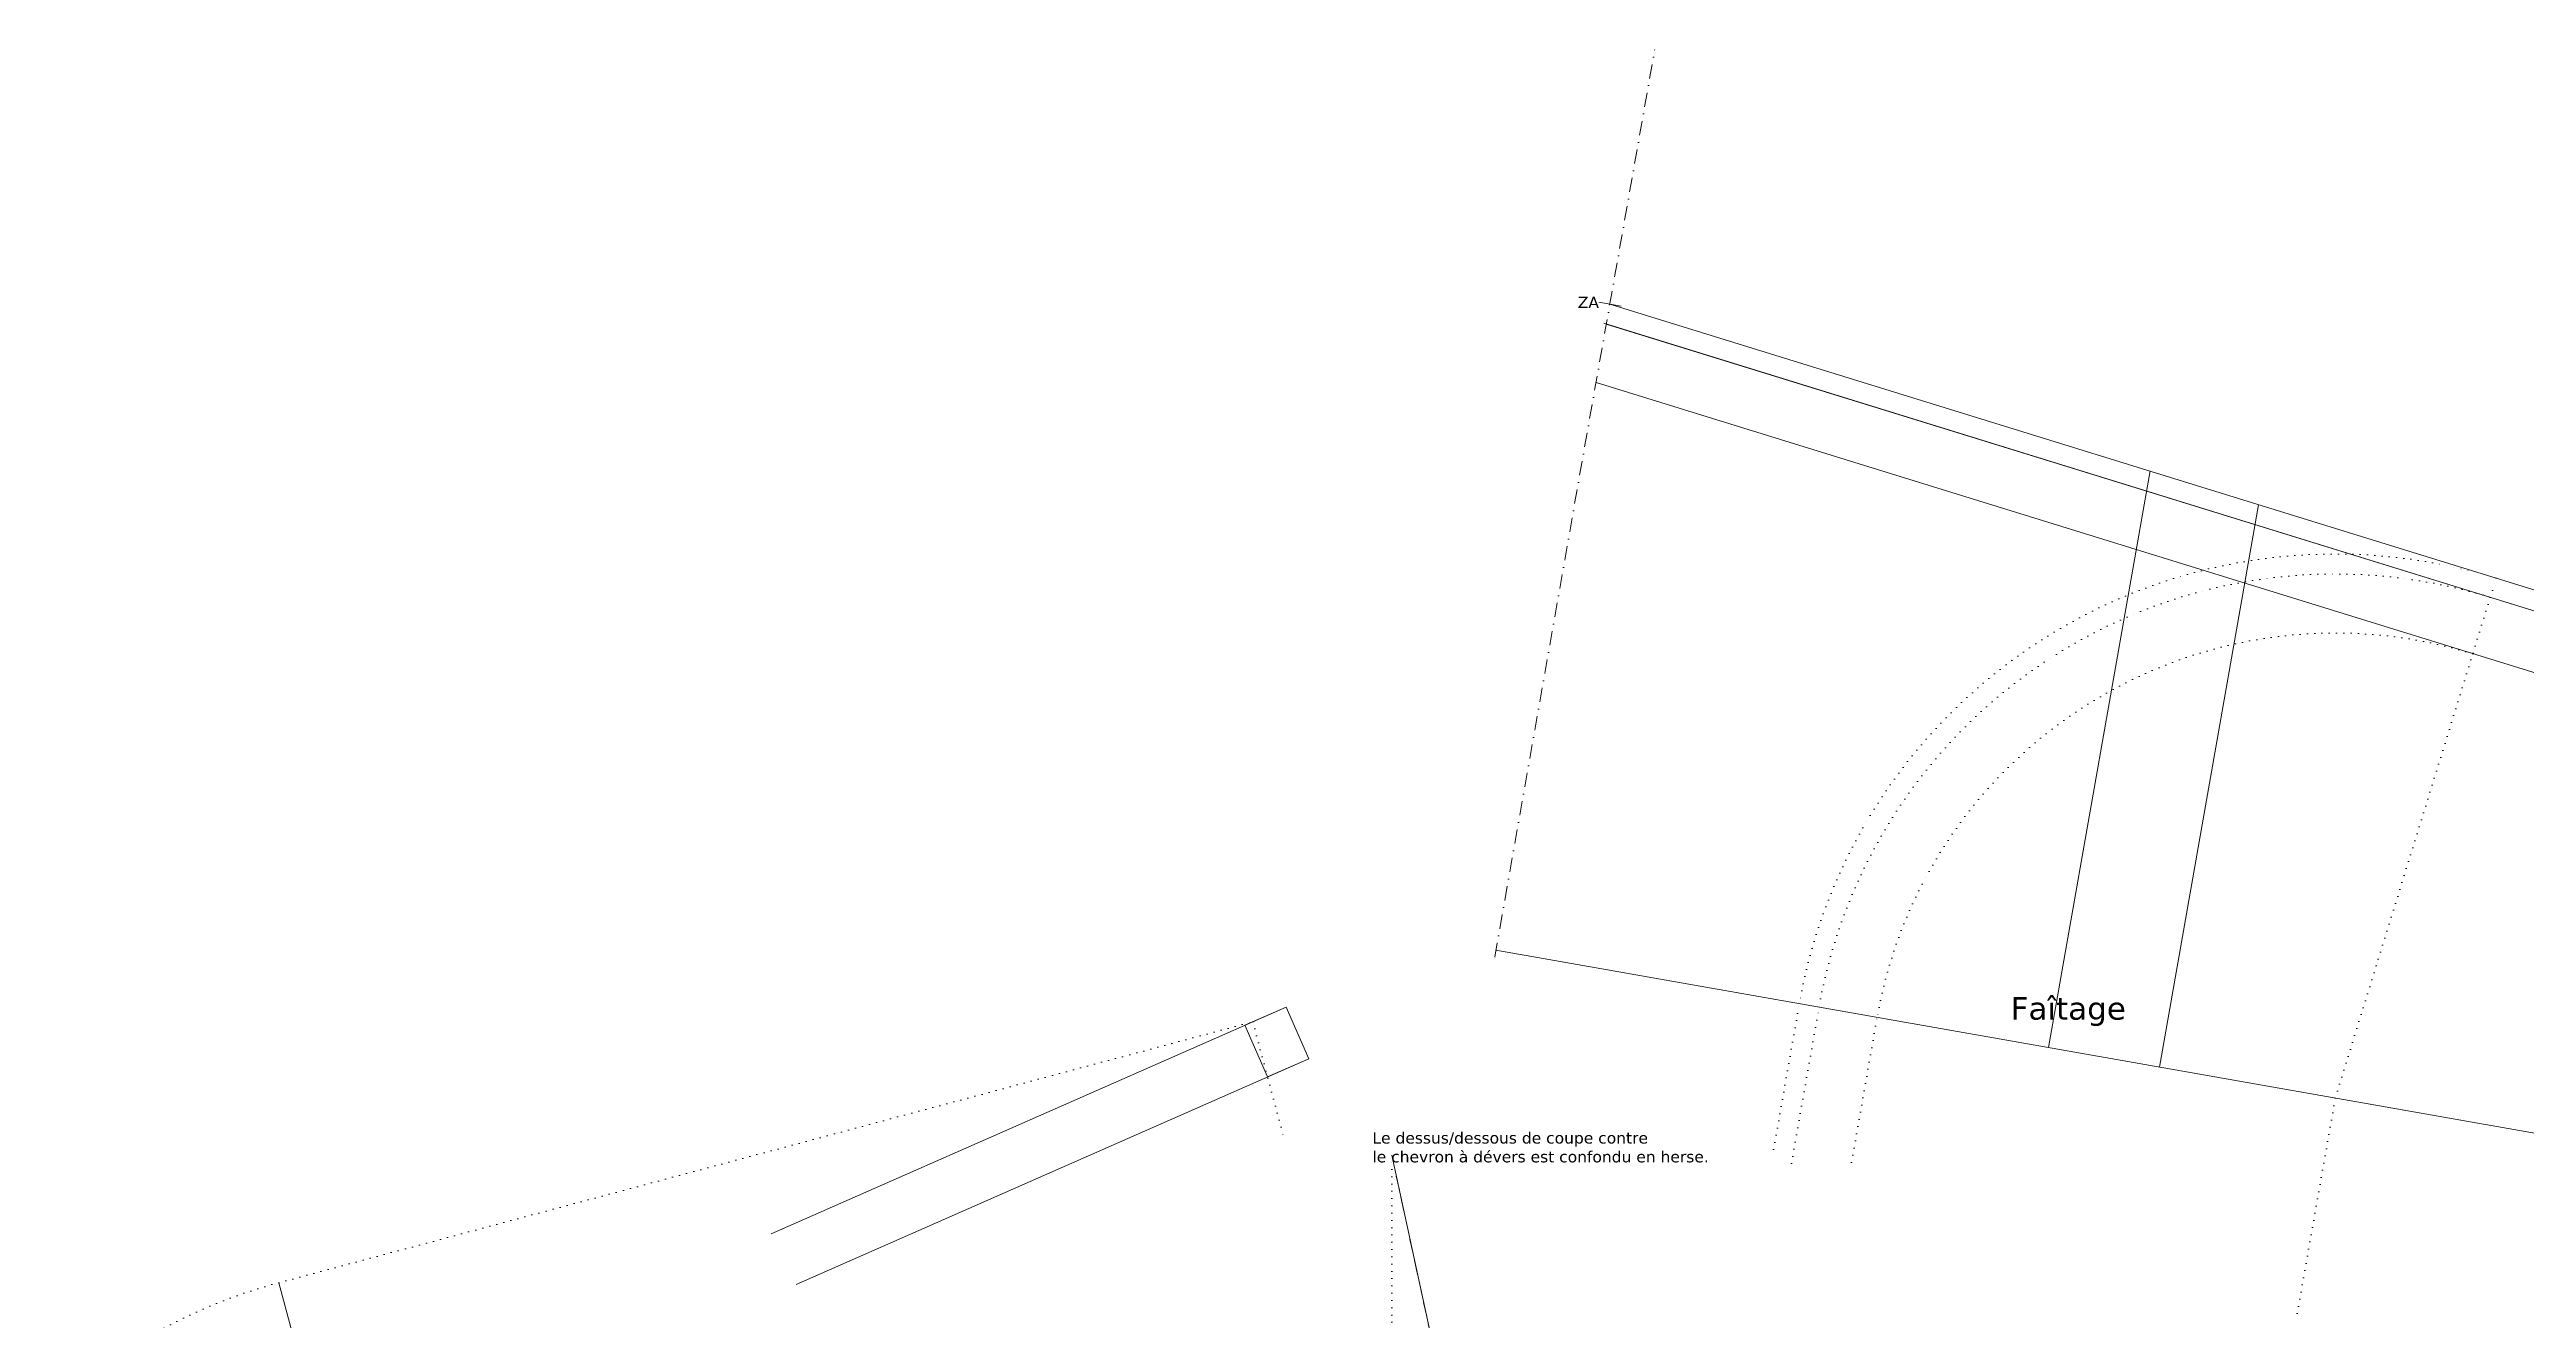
# Model space of a CAD drawing. Header units: millimetres. Extents: x -3200 to 2127, y -239 to 2121.
# Drawn here: x -1403 to 791, y 995 to 2121 of the extents above; entities that cross this region are included whole.
import ezdxf

# ---------------------------------------------------------------- set-up
doc = ezdxf.new("R2010")
doc.units = ezdxf.units.MM
for name, pattern in [('DASHDOT', [25.4, 12.7, -6.35, 0, -6.35]), ('DASHED', [19.05, 12.7, -6.35]), ('DOT', [6.35, 0, -6.35])]:
    doc.linetypes.add(name, pattern=pattern)
for name, color, linetype, lineweight, true_color in [('0_ch_chevron', 3, 'Continuous', 0, 0x00ff00), ('0_vpb_ch_devers', 7, 'Continuous', 0, 0xffffff), ('0_vpb_faîtage', 7, 'Continuous', 0, 0xffffff), ('0_vue', 7, 'Continuous', 0, 0xffffff), ('2_herse_chevron', 3, 'Continuous', 0, 0x00ff00), ('2_herse_versant', 4, 'Continuous', 0, 0x00ffff)]:
    doc.layers.add(name, color=color, linetype=linetype, lineweight=lineweight, true_color=true_color)
doc.styles.add('textstyle110', font='')
doc.styles.add('textstyle18', font='')
doc.styles.add('textstyle19', font='')
doc.styles.get('textstyle110').set_extended_font_data('DejaVu Sans')
doc.styles.get('textstyle18').set_extended_font_data('DejaVu Sans')
doc.styles.get('textstyle19').set_extended_font_data('DejaVu Sans')

msp = doc.modelspace()

# ---------------------------------------------------------------- linework, layer by layer
at = {"layer": '0_ch_chevron'}
for p, q in [((-764.1, 1071.8), (-307.9, 1272.6)), ((-742.1, 1026.9), (-287.8, 1226.8))]:
    msp.add_line(p, q, dxfattribs=at)
at = {"layer": '0_vpb_ch_devers', "linetype": 'DOT'}
for p, q in [((-1200.4, 1028.3), (-337.5, 1259.6)), ((-337.5, 1259.6), (-309.4, 1154.6))]:
    msp.add_line(p, q, dxfattribs=at)
at = {"layer": '0_vpb_ch_devers'}
for p, q in [((-344.5, 1256.5), (-307.9, 1272.6)), ((-324.4, 1210.7), (-344.5, 1256.5)), ((-287.8, 1226.8), (-307.9, 1272.6)), ((-324.4, 1210.7), (-287.8, 1226.8))]:
    msp.add_line(p, q, dxfattribs=at)
at = {"layer": '0_vpb_ch_devers', "linetype": 'DOT'}
msp.add_arc((-1077.3, 568.8), 475.8, 105, 230.0606, dxfattribs=at)
at = {"layer": '0_vpb_faîtage'}
msp.add_line((-26.4, 1878.6), (928.6, 1583.1), dxfattribs=at)
at = {"layer": '0_vpb_faîtage', "linetype": 'DOT'}
for p, q in [((621.5, 1192), (764, 1652.6)), ((123.9, 1146.3), (146.7, 1275.7)), ((139.7, 1134), (164.2, 1272.6)), ((193, 1135), (215.6, 1263.6)), ((587.8, 1001), (621.5, 1192))]:
    msp.add_line(p, q, dxfattribs=at)
for radius in [482.1, 464.4, 412.1]:
    msp.add_arc((621.5, 1192), radius, 72.8094, 170, dxfattribs=at)
at = {"layer": '0_vue', "linetype": 'DASHDOT'}
msp.add_line((-123.2, 1317), (18.6, 2121.2), dxfattribs=at)
at = {"layer": '0_vue'}
for p, q in [((-11.3, 1893.8), (-31, 1897.3)), ((-21.2, 1895.5), (933.9, 1600.1)), ((-24.3, 1877.9), (928.6, 1583.1)), ((-33.4, 1826), (921.6, 1530.6)), ((367.3, 1236.8), (457.4, 1747.7)), ((465.8, 1219.5), (553.6, 1717.7))]:
    msp.add_line(p, q, dxfattribs=at)
at = {"layer": '0_vue', "color": 1, "true_color": 0xff0000}
for p, q in [((-122.1, 1323.1), (854.7, 1150.9)), ((-1200.4, 1028.3), (-860.7, -239.5))]:
    msp.add_line(p, q, dxfattribs=at)
at = {"layer": '2_herse_chevron'}
msp.add_line((-214.4, 1141.3), (33.1, 0), dxfattribs=at)
at = {"layer": '2_herse_chevron', "linetype": 'DASHED'}
msp.add_line((-214.4, 1141.3), (18.1, 68.8), dxfattribs=at)
at = {"layer": '2_herse_versant', "linetype": 'DOT'}
msp.add_line((-214.4, 0), (-214.4, 1141.3), dxfattribs=at)

# ---------------------------------------------------------------- texts
at = {"layer": '0_vue', "char_height": 4, "attachment_point": 1}
for s, insert, style in [('\\H10;ZA', (-49.6, 1902.1), 'textstyle18'), ('\\H20;Faîtage', (333.9, 1281.5), 'textstyle19')]:
    msp.add_mtext(s, dxfattribs=dict(at, insert=insert, style=style))
at = {"layer": '2_herse_chevron', "insert": (-231.5, 1161.7), "char_height": 4, "attachment_point": 1, "style": 'textstyle110'}
msp.add_mtext('\\H10;Le dessus/dessous de coupe contre\\Ple chevron à dévers est confondu en herse.', dxfattribs=at)

doc.saveas('drawing.dxf')
